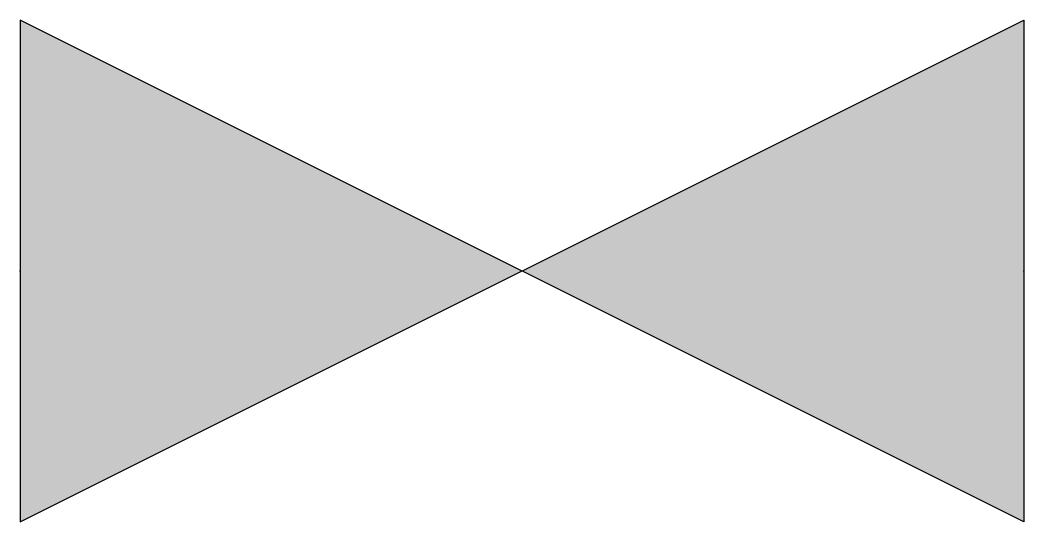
# Model space of a CAD drawing. Header units: metres. Extents: x -0.094 to 0.094, y -0.047 to 0.047.
import ezdxf
from ezdxf.enums import TextEntityAlignment as Align

# ---------------------------------------------------------------- set-up
doc = ezdxf.new("R2010")
doc.units = ezdxf.units.M

# ---------------------------------------------------------------- blocks, each defined once
blk = doc.blocks.new('VALSGAC')
for p, q in [((-0.09375, -0.04688), (0.09375, 0.04688)), ((0.09375, -0.04688), (-0.09375, 0.04688)), ((-0.09375, 0.04688), (-0.09375, -0.04688)), ((0.09375, 0.04688), (0.09375, -0.04688))]:
    blk.add_line(p, q)
for p in [(-0.09375, 0), (0.09375, 0)]:
    blk.add_point(p)
blk.add_solid([(-0.09375, 0.04688), (-0.09375, -0.04688), (0.09375, -0.04688), (0.09375, 0.04688)])
at = {"layer": 'CODE'}
for tag, p in [('DISPLAY', (0, 0.10816)), ('VALVE_CODE', (0, -0.1875))]:
    blk.add_attdef(tag, text='', height=0.09375, dxfattribs=at).set_placement(p, align=Align.CENTER)
at = {"layer": 'CODE', "flags": 1}
blk.add_attdef('VALVE_SIZE', text='', height=0.09375, dxfattribs=at).set_placement((0, -0.3125), align=Align.CENTER)
for tag, p in [('VALVE_LINE', (0, -0.43855)), ('VALVE_SPEC', (0, -0.56355)), ('VALVE_FITT', (0, -0.68855)), ('VALVE_DWG', (0, -0.81355))]:
    blk.add_attdef(tag, text='', height=0.09, rotation=360, dxfattribs=at).set_placement(p, align=Align.CENTER)

msp = doc.modelspace()

# ---------------------------------------------------------------- block references
msp.add_blockref('VALSGAC', (0, 0))

doc.saveas('drawing.dxf')
